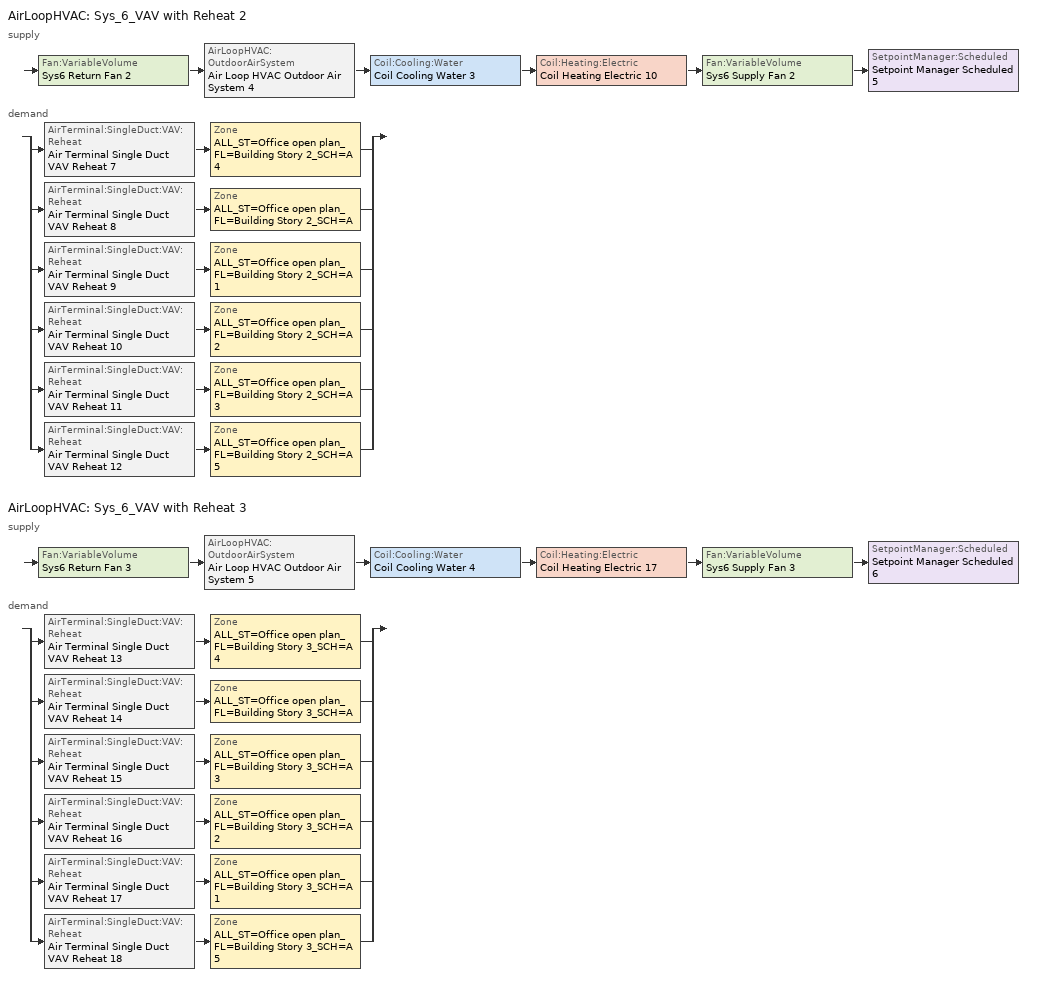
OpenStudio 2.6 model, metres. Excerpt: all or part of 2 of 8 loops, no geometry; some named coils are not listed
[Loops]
AirLoopHVAC 'Sys_6_VAV with Reheat 2'
 supply: Fan:VariableVolume 'Sys6 Return Fan 2' > AirLoopHVAC:OutdoorAirSystem 'Air Loop HVAC Outdoor Air System 4' > Coil:Cooling:Water 'Coil Cooling Water 3' > Coil:Heating:Electric 'Coil Heating Electric 10' > Fan:VariableVolume 'Sys6 Supply Fan 2' > SetpointManager:Scheduled 'Setpoint Manager Scheduled 5'
 demand: split
  | AirTerminal:SingleDuct:VAV:Reheat 'Air Terminal Single Duct VAV Reheat 7' > Zone 'ALL_ST=Office open plan_FL=Building Story 2_SCH=A 4'
  | AirTerminal:SingleDuct:VAV:Reheat 'Air Terminal Single Duct VAV Reheat 8' > Zone 'ALL_ST=Office open plan_FL=Building Story 2_SCH=A'
  | AirTerminal:SingleDuct:VAV:Reheat 'Air Terminal Single Duct VAV Reheat 9' > Zone 'ALL_ST=Office open plan_FL=Building Story 2_SCH=A 1'
  | AirTerminal:SingleDuct:VAV:Reheat 'Air Terminal Single Duct VAV Reheat 10' > Zone 'ALL_ST=Office open plan_FL=Building Story 2_SCH=A 2'
  | AirTerminal:SingleDuct:VAV:Reheat 'Air Terminal Single Duct VAV Reheat 11' > Zone 'ALL_ST=Office open plan_FL=Building Story 2_SCH=A 3'
  | AirTerminal:SingleDuct:VAV:Reheat 'Air Terminal Single Duct VAV Reheat 12' > Zone 'ALL_ST=Office open plan_FL=Building Story 2_SCH=A 5'
AirLoopHVAC 'Sys_6_VAV with Reheat 3'
 supply: Fan:VariableVolume 'Sys6 Return Fan 3' > AirLoopHVAC:OutdoorAirSystem 'Air Loop HVAC Outdoor Air System 5' > Coil:Cooling:Water 'Coil Cooling Water 4' > Coil:Heating:Electric 'Coil Heating Electric 17' > Fan:VariableVolume 'Sys6 Supply Fan 3' > SetpointManager:Scheduled 'Setpoint Manager Scheduled 6'
 demand: split
  | AirTerminal:SingleDuct:VAV:Reheat 'Air Terminal Single Duct VAV Reheat 13' > Zone 'ALL_ST=Office open plan_FL=Building Story 3_SCH=A 4'
  | AirTerminal:SingleDuct:VAV:Reheat 'Air Terminal Single Duct VAV Reheat 14' > Zone 'ALL_ST=Office open plan_FL=Building Story 3_SCH=A'
  | AirTerminal:SingleDuct:VAV:Reheat 'Air Terminal Single Duct VAV Reheat 15' > Zone 'ALL_ST=Office open plan_FL=Building Story 3_SCH=A 3'
  | AirTerminal:SingleDuct:VAV:Reheat 'Air Terminal Single Duct VAV Reheat 16' > Zone 'ALL_ST=Office open plan_FL=Building Story 3_SCH=A 2'
  | AirTerminal:SingleDuct:VAV:Reheat 'Air Terminal Single Duct VAV Reheat 17' > Zone 'ALL_ST=Office open plan_FL=Building Story 3_SCH=A 1'
  | AirTerminal:SingleDuct:VAV:Reheat 'Air Terminal Single Duct VAV Reheat 18' > Zone 'ALL_ST=Office open plan_FL=Building Story 3_SCH=A 5'
[Sizing:Zone] Zone Cooling Design Supply Air Temperature Input Method=SupplyAirTemperature; Zone Cooling Design Supply Air Temperature {C}=13; Zone Cooling Design Supply Air Temperature Difference {deltaC}=11.11; Zone Heating Design Supply Air Temperature Input Method=SupplyAirTemperature; Zone Heating Design Supply Air Temperature {C}=43; Zone Heating Design Supply Air Temperature Difference {deltaC}=11.11; Zone Cooling Design Supply Air Humidity Ratio {kg-H2O/kg-air}=0.0085; Zone Heating Design Supply Air Humidity Ratio {kg-H2O/kg-air}=0.008; Zone Heating Sizing Factor=1.3; Zone Cooling Sizing Factor=1.1; Cooling Design Air Flow Method=DesignDay; Heating Design Air Flow Method=DesignDay; Account for Dedicated Outdoor Air System=No; Dedicated Outdoor Air System Control Strategy=NeutralSupplyAir; Dedicated Outdoor Air Low Setpoint Temperature for Design {C}=autosize; Dedicated Outdoor Air High Setpoint Temperature for Design {C}=autosize
ALL_ST=Office open plan_FL=Building Story 2_SCH=A; ALL_ST=Office open plan_FL=Building Story 2_SCH=A 1; ALL_ST=Office open plan_FL=Building Story 3_SCH=A; ALL_ST=Office open plan_FL=Building Story 3_SCH=A 1; ALL_ST=Office open plan_FL=Building Story 2_SCH=A 2; ALL_ST=Office open plan_FL=Building Story 2_SCH=A 3; ALL_ST=Office open plan_FL=Building Story 3_SCH=A 2; ALL_ST=Office open plan_FL=Building Story 2_SCH=A 4; ALL_ST=Office open plan_FL=Building Story 3_SCH=A 3; ALL_ST=Office open plan_FL=Building Story 2_SCH=A 5; ALL_ST=Office open plan_FL=Building Story 3_SCH=A 4; ALL_ST=Office open plan_FL=Building Story 3_SCH=A 5
[Zone equipment]
ALL_ST=Office open plan_FL=Building Story 2_SCH=A: Air Terminal Single Duct VAV Reheat 8, Zone HVAC Baseboard Convective Electric 9
ALL_ST=Office open plan_FL=Building Story 2_SCH=A 1: Air Terminal Single Duct VAV Reheat 9, Zone HVAC Baseboard Convective Electric 10
ALL_ST=Office open plan_FL=Building Story 3_SCH=A: Air Terminal Single Duct VAV Reheat 14, Zone HVAC Baseboard Convective Electric 15
ALL_ST=Office open plan_FL=Building Story 3_SCH=A 1: Air Terminal Single Duct VAV Reheat 17, Zone HVAC Baseboard Convective Electric 18
ALL_ST=Office open plan_FL=Building Story 2_SCH=A 2: Air Terminal Single Duct VAV Reheat 10, Zone HVAC Baseboard Convective Electric 11
ALL_ST=Office open plan_FL=Building Story 2_SCH=A 3: Air Terminal Single Duct VAV Reheat 11, Zone HVAC Baseboard Convective Electric 12
ALL_ST=Office open plan_FL=Building Story 3_SCH=A 2: Air Terminal Single Duct VAV Reheat 16, Zone HVAC Baseboard Convective Electric 17
ALL_ST=Office open plan_FL=Building Story 2_SCH=A 4: Air Terminal Single Duct VAV Reheat 7, Zone HVAC Baseboard Convective Electric 8
ALL_ST=Office open plan_FL=Building Story 3_SCH=A 3: Air Terminal Single Duct VAV Reheat 15, Zone HVAC Baseboard Convective Electric 16
ALL_ST=Office open plan_FL=Building Story 2_SCH=A 5: Air Terminal Single Duct VAV Reheat 12, Zone HVAC Baseboard Convective Electric 13
ALL_ST=Office open plan_FL=Building Story 3_SCH=A 4: Air Terminal Single Duct VAV Reheat 13, Zone HVAC Baseboard Convective Electric 14
ALL_ST=Office open plan_FL=Building Story 3_SCH=A 5: Air Terminal Single Duct VAV Reheat 18, Zone HVAC Baseboard Convective Electric 19
[AirLoopHVAC] Design Supply Air Flow Rate {m3/s}=AutoSize
Name | Availability Schedule
Sys_6_VAV with Reheat 2 | Sys_6_VAV with Reheat 2 Occ Sch
Sys_6_VAV with Reheat 3 | Sys_6_VAV with Reheat 3 Occ Sch
[Sizing:System] Type of Load to Size On=Sensible; Design Outdoor Air Flow Rate {m3/s}=Autosize; Minimum System Air Flow Ratio=0.3; Preheat Design Temperature {C}=7; Preheat Design Humidity Ratio {kg-H2O/kg-Air}=0.008; Precool Design Temperature {C}=12.8; Precool Design Humidity Ratio {kg-H2O/kg-Air}=0.008; Central Cooling Design Supply Air Temperature {C}=13; Central Heating Design Supply Air Temperature {C}=13.1; Sizing Option=NonCoincident; 100% Outdoor Air in Cooling=No; 100% Outdoor Air in Heating=No; Central Cooling Design Supply Air Humidity Ratio {kg-H2O/kg-Air}=0.0085; Central Heating Design Supply Air Humidity Ratio {kg-H2O/kg-Air}=0.008; Cooling Design Air Flow Method=DesignDay; Cooling Design Air Flow Rate {m3/s}=0; Heating Design Air Flow Method=DesignDay; Heating Design Air Flow Rate {m3/s}=0; System Outdoor Air Method=ZoneSum; Zone Maximum Outdoor Air Fraction=1; Cooling Supply Air Flow Rate Per Floor Area {m3/s-m2}=0.00996765; Cooling Fraction of Autosized Cooling Supply Air Flow Rate=1; Cooling Supply Air Flow Rate Per Unit Cooling Capacity {m3/s-W}=3.94755e-05; Heating Supply Air Flow Rate Per Floor Area {m3/s-m2}=0.00996765; Heating Fraction of Autosized Heating Supply Air Flow Rate=1; Heating Fraction of Autosized Cooling Supply Air Flow Rate=1; Heating Supply Air Flow Rate Per Unit Heating Capacity {m3/s-W}=3.15882e-05; Cooling Design Capacity Method=CoolingDesignCapacity; Cooling Design Capacity {W}=autosize; Cooling Design Capacity Per Floor Area {W/m2}=234.7; Fraction of Autosized Cooling Design Capacity=1; Heating Design Capacity Method=HeatingDesignCapacity; Heating Design Capacity {W}=autosize; Heating Design Capacity Per Floor Area {W/m2}=157; Fraction of Autosized Heating Design Capacity=1; Central Cooling Capacity Control Method=OnOff
Sys_6_VAV with Reheat 2; Sys_6_VAV with Reheat 3
[Coil:Heating:Electric] Availability Schedule=Always On Discrete
Coil Heating Electric 10; Coil Heating Electric 11; Coil Heating Electric 12; Coil Heating Electric 13; Coil Heating Electric 14; Coil Heating Electric 15; Coil Heating Electric 16; Coil Heating Electric 17; Coil Heating Electric 18; Coil Heating Electric 19; Coil Heating Electric 20; Coil Heating Electric 21; Coil Heating Electric 22; Coil Heating Electric 23
[Controller:OutdoorAir] Minimum Outdoor Air Flow Rate {m3/s}=autosize; Maximum Outdoor Air Flow Rate {m3/s}=Autosize; Economizer Control Type=DifferentialEnthalpy; Economizer Control Action Type=ModulateFlow; Lockout Type=NoLockout; Minimum Limit Type=FixedMinimum; High Humidity Control=No
Name | Minimum Outdoor Air Schedule | Controller Mechanical Ventilation | Heat Recovery Bypass Control Type
Controller Outdoor Air 4 | Sys_6_VAV with Reheat 2 Occ Sch | Controller Mechanical Ventilation 4 | BypassWhenOAFlowGreaterThanMinimum
Controller Outdoor Air 5 | Sys_6_VAV with Reheat 3 Occ Sch | Controller Mechanical Ventilation 5 | BypassWhenWithinEconomizerLimits
[Controller:MechanicalVentilation] Availability Schedule=Always On Discrete; System Outdoor Air Method=ZoneSum
Controller Mechanical Ventilation 4; Controller Mechanical Ventilation 5
[AirLoopHVAC:OutdoorAirSystem]
Name | Controller
Air Loop HVAC Outdoor Air System 4 | Controller Outdoor Air 4
Air Loop HVAC Outdoor Air System 5 | Controller Outdoor Air 5
[ZoneHVAC:Baseboard:Convective:Electric] Availability Schedule=Always On Discrete; Nominal Capacity {W}=autosize; Efficiency=1
Zone HVAC Baseboard Convective Electric 8; Zone HVAC Baseboard Convective Electric 9; Zone HVAC Baseboard Convective Electric 10; Zone HVAC Baseboard Convective Electric 11; Zone HVAC Baseboard Convective Electric 12; Zone HVAC Baseboard Convective Electric 13; Zone HVAC Baseboard Convective Electric 14; Zone HVAC Baseboard Convective Electric 15; Zone HVAC Baseboard Convective Electric 16; Zone HVAC Baseboard Convective Electric 17; Zone HVAC Baseboard Convective Electric 18; Zone HVAC Baseboard Convective Electric 19
[SetpointManager:Scheduled] Control Variable=Temperature
Name | Schedule
Setpoint Manager Scheduled 5 | Supply Air Temp 2
Setpoint Manager Scheduled 6 | Supply Air Temp 3
[Fan:VariableVolume] Availability Schedule=Always On Discrete; Maximum Flow Rate {m3/s}=Autosize; Fan Power Minimum Flow Rate Input Method=Fraction; Fan Power Minimum Air Flow Rate {m3/s}=0; Motor In Airstream Fraction=1; Fan Power Coefficient 5=0
Name | Fan Efficiency | Pressure Rise {Pa} | Fan Power Minimum Flow Fraction | Motor Efficiency | Fan Power Coefficient 1 | Fan Power Coefficient 2 | Fan Power Coefficient 3 | Fan Power Coefficient 4
Sys6 Supply Fan 2 | 0.549965 | 1000 | 0.22 | 0.8461 | -0.3477 | 4.0976 | -5.0024 | 2.268
Sys6 Return Fan 2 | 0.299975 | 250 | 0.22 | 0.4615 | -0.3477 | 4.0976 | -5.0024 | 2.268
Sys6 Supply Fan 3 | 0.549965 | 1000 | 0.5 | 0.8461 | -4.1457 | 16.803 | -19.471 | 7.8488
Sys6 Return Fan 3 | 0.299975 | 250 | 0.68 | 0.4615 | -2.4176 | 9.5874 | -11.559 | 5.4009
[AirTerminal:SingleDuct:VAV:Reheat] Availability Schedule=Always On Discrete; Maximum Air Flow Rate {m3/s}=AutoSize; Zone Minimum Air Flow Input Method=Constant; Constant Minimum Air Flow Fraction=0.3; Maximum Hot Water or Steam Flow Rate {m3/s}=AutoSize; Minimum Hot Water or Steam Flow Rate {m3/s}=0; Convergence Tolerance=0.001; Damper Heating Action=Normal; Maximum Flow per Zone Floor Area During Reheat {m3/s-m2}=AutoSize; Maximum Flow Fraction During Reheat=0.5; Maximum Reheat Air Temperature {C}=43; Control For Outdoor Air=No
Name | Fixed Minimum Air Flow Rate {m3/s} | Reheat Coil
Air Terminal Single Duct VAV Reheat 7 | 4.99224 | Coil Heating Electric 11
Air Terminal Single Duct VAV Reheat 8 | 0.0724055 | Coil Heating Electric 12
Air Terminal Single Duct VAV Reheat 9 | 0.626839 | Coil Heating Electric 13
Air Terminal Single Duct VAV Reheat 10 | 0.40395 | Coil Heating Electric 14
Air Terminal Single Duct VAV Reheat 11 | 0.626826 | Coil Heating Electric 15
Air Terminal Single Duct VAV Reheat 12 | 0.40395 | Coil Heating Electric 16
Air Terminal Single Duct VAV Reheat 13 | 4.99224 | Coil Heating Electric 18
Air Terminal Single Duct VAV Reheat 14 | 0.0724055 | Coil Heating Electric 19
Air Terminal Single Duct VAV Reheat 15 | 0.626839 | Coil Heating Electric 20
Air Terminal Single Duct VAV Reheat 16 | 0.40395 | Coil Heating Electric 21
Air Terminal Single Duct VAV Reheat 17 | 0.626826 | Coil Heating Electric 22
Air Terminal Single Duct VAV Reheat 18 | 0.40395 | Coil Heating Electric 23
[Schedule:Ruleset]
Name | Default Day Schedule | Summer Design Day Schedule | Winter Design Day Schedule
Supply Air Temp 2 | Supply Air Temp Default 2
Supply Air Temp 3 | Supply Air Temp Default 3
Sys_6_VAV with Reheat 2 Occ Sch | Sys_6_VAV with Reheat 2 Occ Sch Default | Sys_6_VAV with Reheat 2 Occ Sch Summer Design Day | Sys_6_VAV with Reheat 2 Occ Sch Winter Design Day
Sys_6_VAV with Reheat 3 Occ Sch | Sys_6_VAV with Reheat 3 Occ Sch Default | Sys_6_VAV with Reheat 3 Occ Sch Summer Design Day | Sys_6_VAV with Reheat 3 Occ Sch Winter Design Day
[Schedule:Day]
Supply Air Temp Default 2; Supply Air Temp Default 3: 24, 0, 13
Sys_6_VAV with Reheat 2 Occ Sch Default; Sys_6_VAV with Reheat 2 Occ Sch Winter Design Day; Sys_6_VAV with Reheat 2 Occ Sch Summer Design Day; Sys_6_VAV with Reheat 3 Occ Sch Default; Sys_6_VAV with Reheat 3 Occ Sch Winter Design Day; Sys_6_VAV with Reheat 3 Occ Sch Summer Design Day: 24, 0, 1
Sys_6_VAV with Reheat 2 Occ Sch Monday; Sys_6_VAV with Reheat 2 Occ Sch Tuesday; Sys_6_VAV with Reheat 2 Occ Sch Wednesday; Sys_6_VAV with Reheat 2 Occ Sch Thursday; Sys_6_VAV with Reheat 2 Occ Sch Friday; Sys_6_VAV with Reheat 3 Occ Sch Monday; Sys_6_VAV with Reheat 3 Occ Sch Tuesday; Sys_6_VAV with Reheat 3 Occ Sch Wednesday; Sys_6_VAV with Reheat 3 Occ Sch Thursday; Sys_6_VAV with Reheat 3 Occ Sch Friday: 8, 0, 0, 19, 0, 1, 24, 0, 0
Sys_6_VAV with Reheat 2 Occ Sch Saturday; Sys_6_VAV with Reheat 2 Occ Sch Sunday; Sys_6_VAV with Reheat 3 Occ Sch Saturday; Sys_6_VAV with Reheat 3 Occ Sch Sunday: 24, 0, 0
[Schedule:Rule] Date Specification Type=DateRange; Start Month=1; Start Day=1; End Month=12
Name | Schedule Ruleset | Rule Order | Day Schedule | Apply Monday | End Day | Apply Tuesday | Apply Wednesday | Apply Thursday | Apply Friday | Apply Saturday | Apply Sunday
Sys_6_VAV with Reheat 2 Occ Sch Monday Rule | Sys_6_VAV with Reheat 2 Occ Sch | 6 | Sys_6_VAV with Reheat 2 Occ Sch Monday | Yes | 25
Sys_6_VAV with Reheat 2 Occ Sch Tuesday Rule | Sys_6_VAV with Reheat 2 Occ Sch | 5 | Sys_6_VAV with Reheat 2 Occ Sch Tuesday |  | 26 | Yes
Sys_6_VAV with Reheat 2 Occ Sch Wednesday Rule | Sys_6_VAV with Reheat 2 Occ Sch | 4 | Sys_6_VAV with Reheat 2 Occ Sch Wednesday |  | 27 |  | Yes
Sys_6_VAV with Reheat 2 Occ Sch Thursday Rule | Sys_6_VAV with Reheat 2 Occ Sch | 3 | Sys_6_VAV with Reheat 2 Occ Sch Thursday |  | 28 |  |  | Yes
Sys_6_VAV with Reheat 2 Occ Sch Friday Rule | Sys_6_VAV with Reheat 2 Occ Sch | 2 | Sys_6_VAV with Reheat 2 Occ Sch Friday |  | 29 |  |  |  | Yes
Sys_6_VAV with Reheat 2 Occ Sch Saturday Rule | Sys_6_VAV with Reheat 2 Occ Sch | 1 | Sys_6_VAV with Reheat 2 Occ Sch Saturday |  | 30 |  |  |  |  | Yes
Sys_6_VAV with Reheat 2 Occ Sch Sunday Rule | Sys_6_VAV with Reheat 2 Occ Sch | 0 | Sys_6_VAV with Reheat 2 Occ Sch Sunday |  | 31 |  |  |  |  |  | Yes
Sys_6_VAV with Reheat 3 Occ Sch Monday Rule | Sys_6_VAV with Reheat 3 Occ Sch | 6 | Sys_6_VAV with Reheat 3 Occ Sch Monday | Yes | 25
Sys_6_VAV with Reheat 3 Occ Sch Tuesday Rule | Sys_6_VAV with Reheat 3 Occ Sch | 5 | Sys_6_VAV with Reheat 3 Occ Sch Tuesday |  | 26 | Yes
Sys_6_VAV with Reheat 3 Occ Sch Wednesday Rule | Sys_6_VAV with Reheat 3 Occ Sch | 4 | Sys_6_VAV with Reheat 3 Occ Sch Wednesday |  | 27 |  | Yes
Sys_6_VAV with Reheat 3 Occ Sch Thursday Rule | Sys_6_VAV with Reheat 3 Occ Sch | 3 | Sys_6_VAV with Reheat 3 Occ Sch Thursday |  | 28 |  |  | Yes
Sys_6_VAV with Reheat 3 Occ Sch Friday Rule | Sys_6_VAV with Reheat 3 Occ Sch | 2 | Sys_6_VAV with Reheat 3 Occ Sch Friday |  | 29 |  |  |  | Yes
Sys_6_VAV with Reheat 3 Occ Sch Saturday Rule | Sys_6_VAV with Reheat 3 Occ Sch | 1 | Sys_6_VAV with Reheat 3 Occ Sch Saturday |  | 30 |  |  |  |  | Yes
Sys_6_VAV with Reheat 3 Occ Sch Sunday Rule | Sys_6_VAV with Reheat 3 Occ Sch | 0 | Sys_6_VAV with Reheat 3 Occ Sch Sunday |  | 31 |  |  |  |  |  | Yes
[Schedule:Constant]
Always On Discrete: Value=1
